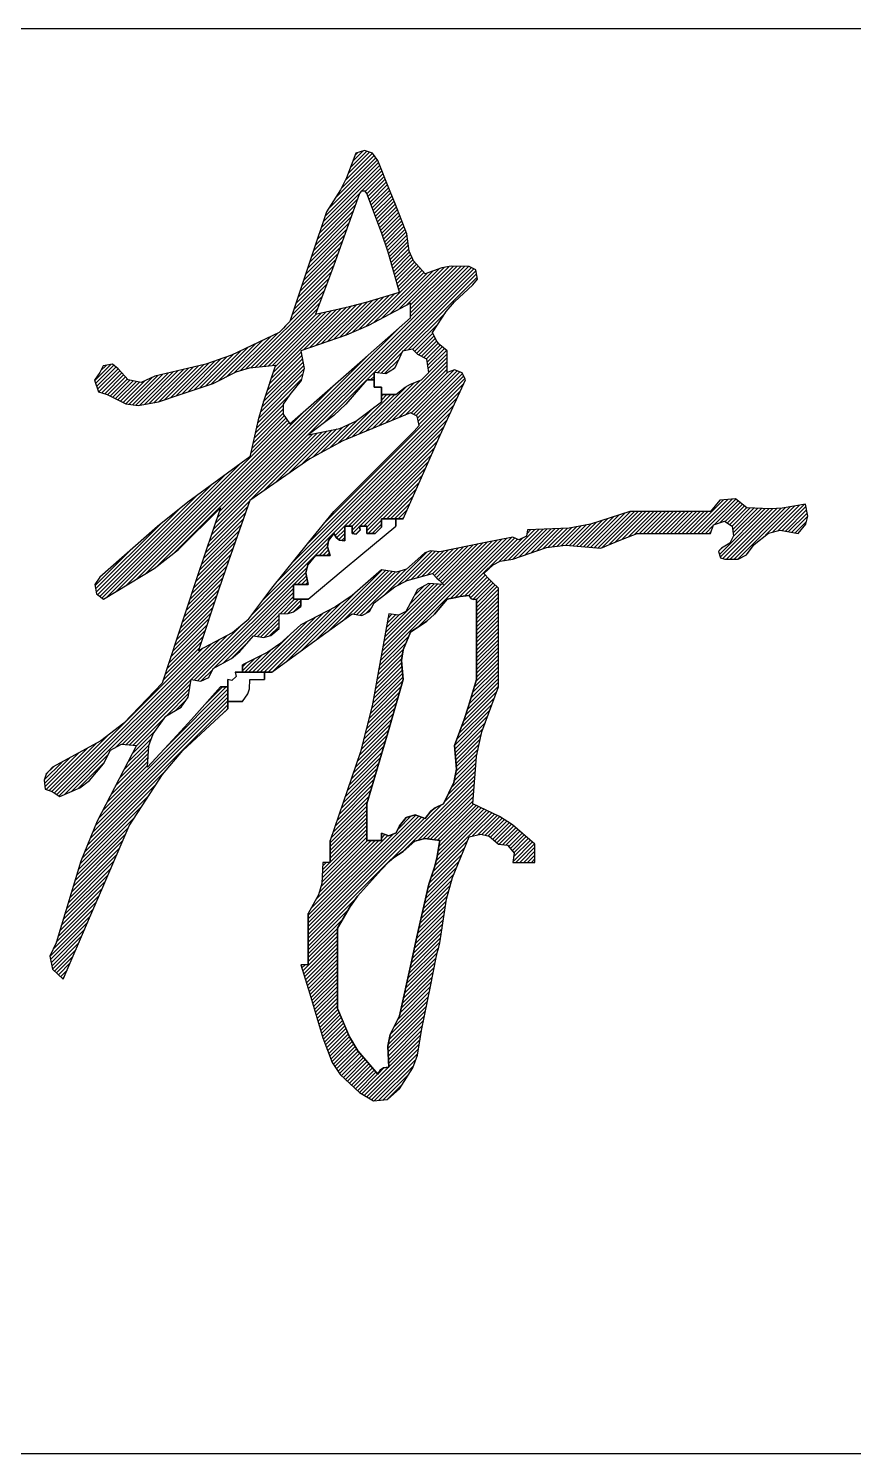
# Model space of a CAD drawing. Header units: millimetres. Extents: x 865490 to 879904, y 39442 to 44891.
# Drawn here: x 867108.28 to 867112.04, y 39475.13 to 39481.63 of the extents above; entities that cross this region are included whole.
import ezdxf

# ---------------------------------------------------------------- set-up
doc = ezdxf.new("R2010")
doc.units = ezdxf.units.MM
doc.header["$LTSCALE"] = 1000
doc.header["$MEASUREMENT"] = 0

# ---------------------------------------------------------------- blocks, each defined once
blk = doc.blocks.new('ZYC')
h = blk.add_hatch()
h.set_pattern_fill('ANSI31', color=256, scale=0.01, style=0)
h.paths.add_polyline_path([(0.871345, 0.42887), (0.877014, 0.441542), (0.888561, 0.466786), (0.887043, 0.470041), (0.883569, 0.471431), (0.880225, 0.47012), (0.880225, 0.474121), (0.880225, 0.476122), (0.880225, 0.480123), (0.876842, 0.482728), (0.875355, 0.484586), (0.873557, 0.488458), (0.879788, 0.497952), (0.883563, 0.502415), (0.891895, 0.510131), (0.894109, 0.512712), (0.893264, 0.516935), (0.890228, 0.518466), (0.882117, 0.518604), (0.877851, 0.517893), (0.870223, 0.515132), (0.864821, 0.52111), (0.862839, 0.525469), (0.861887, 0.53347), (0.856662, 0.54685), (0.853994, 0.553519), (0.848551, 0.566812), (0.84612, 0.570258), (0.84256, 0.571445), (0.838548, 0.570146), (0.834376, 0.55897), (0.831649, 0.553515), (0.825211, 0.543472), (0.818543, 0.523467), (0.815209, 0.513465), (0.80854, 0.49346), (0.80654, 0.491459), (0.80554, 0.490459), (0.803539, 0.488458), (0.781826, 0.478132), (0.770242, 0.474043), (0.746858, 0.468453), (0.740671, 0.46563), (0.734812, 0.466802), (0.730187, 0.471787), (0.727621, 0.474019), (0.723362, 0.473167), (0.721851, 0.47012), (0.719419, 0.466675), (0.721173, 0.461415), (0.725186, 0.460118), (0.733628, 0.455915), (0.739244, 0.455113), (0.748525, 0.456784), (0.758528, 0.460118), (0.763529, 0.461785), (0.773531, 0.465119), (0.784076, 0.470453), (0.790119, 0.47223), (0.801872, 0.473455), (0.796442, 0.457016), (0.794098, 0.448645), (0.790202, 0.431777), (0.761914, 0.411004), (0.748191, 0.399958), (0.721851, 0.376763), (0.719546, 0.373426), (0.720255, 0.369169), (0.723519, 0.366761), (0.746674, 0.380799), (0.757642, 0.389367), (0.776866, 0.408438), (0.766118, 0.376456), (0.760783, 0.360452), (0.750192, 0.328417), (0.732723, 0.310244), (0.722265, 0.302226), (0.700179, 0.290074), (0.697284, 0.287008), (0.696369, 0.284262), (0.696845, 0.280072), (0.699684, 0.279157), (0.701079, 0.278459), (0.703513, 0.276738), (0.712713, 0.280665), (0.717172, 0.28401), (0.723519, 0.291741), (0.726659, 0.297847), (0.73168, 0.300636), (0.738522, 0.300077), (0.720634, 0.265553), (0.713177, 0.247249), (0.701846, 0.210054), (0.699024, 0.203867), (0.700195, 0.198008), (0.705181, 0.193383), (0.717185, 0.221389), (0.723187, 0.235393), (0.735188, 0.263401), (0.750469, 0.286767), (0.759738, 0.297752), (0.7802, 0.316748), (0.7802, 0.32675), (0.776866, 0.32675), (0.763667, 0.311956), (0.756997, 0.304619), (0.743524, 0.290074), (0.744225, 0.299963), (0.746137, 0.305318), (0.751859, 0.313414), (0.758927, 0.317452), (0.762153, 0.322062), (0.763529, 0.330085), (0.767936, 0.329319), (0.771499, 0.331101), (0.773531, 0.335086), (0.781822, 0.339679), (0.785726, 0.342873), (0.791869, 0.35009), (0.796661, 0.349308), (0.799884, 0.350229), (0.803539, 0.353424), (0.803539, 0.356091), (0.803539, 0.357425), (0.803539, 0.360092), (0.807755, 0.360184), (0.810113, 0.36097), (0.813542, 0.363426), (0.813542, 0.366761), (0.810207, 0.366761), (0.810207, 0.369428), (0.810207, 0.370762), (0.810207, 0.373429), (0.812875, 0.373429), (0.814208, 0.373429), (0.816876, 0.373429), (0.815817, 0.378825), (0.816736, 0.382503), (0.82021, 0.386766), (0.822877, 0.386766), (0.824211, 0.386766), (0.826878, 0.386766), (0.825691, 0.390644), (0.826165, 0.393484), (0.828545, 0.396768), (0.829759, 0.394693), (0.831164, 0.393756), (0.833547, 0.393434), (0.833547, 0.396101), (0.833547, 0.397435), (0.833547, 0.400102), (0.836881, 0.400102), (0.836881, 0.396768), (0.838724, 0.396367), (0.840617, 0.39826), (0.840215, 0.400102), (0.843549, 0.400102), (0.843549, 0.396768), (0.847321, 0.396775), (0.850211, 0.399664), (0.850218, 0.403437), (0.856886, 0.403437), (0.86022, 0.403437)])
h.paths.add_polyline_path([(0.81766, 0.430826), (0.832668, 0.439013), (0.863554, 0.451782), (0.86659, 0.450251), (0.867435, 0.446028), (0.865221, 0.443447), (0.850551, 0.428776), (0.843216, 0.421441), (0.828545, 0.406771), (0.817133, 0.39283), (0.811464, 0.385827), (0.800205, 0.371762), (0.78972, 0.357746), (0.782385, 0.351511), (0.766863, 0.343421), (0.775929, 0.370852), (0.780598, 0.384525), (0.790202, 0.411772)], flags=16)
h.paths.add_polyline_path([(0.80854, 0.446781), (0.805425, 0.451112), (0.805425, 0.455787), (0.80854, 0.460118), (0.813699, 0.466554), (0.815065, 0.472016), (0.813542, 0.480123), (0.834155, 0.487227), (0.844276, 0.491612), (0.863554, 0.501795), (0.863554, 0.499128), (0.863554, 0.497794), (0.863554, 0.495127), (0.841589, 0.475743), (0.830586, 0.466074)], flags=16)
h.paths.add_polyline_path([(0.816876, 0.44178), (0.828552, 0.450587), (0.834008, 0.455702), (0.843549, 0.466786), (0.846883, 0.466786), (0.846883, 0.47012), (0.852237, 0.469623), (0.856263, 0.471924), (0.858553, 0.476789), (0.859871, 0.479923), (0.864466, 0.480842), (0.866889, 0.478456), (0.871025, 0.476192), (0.871893, 0.470117), (0.868556, 0.466786), (0.863539, 0.464853), (0.861098, 0.463458), (0.856886, 0.460118), (0.850218, 0.460118), (0.850218, 0.456784), (0.838559, 0.447954), (0.831216, 0.444649)], flags=16)
h.paths.add_polyline_path([(0.82021, 0.496794), (0.828392, 0.518733), (0.832394, 0.529737), (0.840215, 0.551808), (0.840995, 0.55289), (0.84277, 0.55289), (0.843549, 0.551808), (0.850321, 0.534079), (0.853333, 0.525043), (0.858553, 0.506796), (0.843346, 0.502328), (0.835663, 0.500323)], flags=16)
h.paths.add_polyline_path([(0.862059, 0.375253), (0.873557, 0.37843), (0.875557, 0.37643), (0.876558, 0.375429), (0.878558, 0.373429), (0.871716, 0.373988), (0.866694, 0.371199), (0.863554, 0.365093), (0.861382, 0.361183), (0.857984, 0.359484), (0.853552, 0.360092), (0.846069, 0.318055), (0.840672, 0.297141), (0.826878, 0.256732), (0.826878, 0.250064), (0.826878, 0.24673), (0.825545, 0.24673), (0.824878, 0.24673), (0.823544, 0.24673), (0.823031, 0.237034), (0.821563, 0.231894), (0.816876, 0.223391), (0.816876, 0.213388), (0.816876, 0.200051), (0.815542, 0.200051), (0.814875, 0.200051), (0.813542, 0.200051), (0.817543, 0.186714), (0.819543, 0.180046), (0.823544, 0.166709), (0.827791, 0.155463), (0.831467, 0.149949), (0.840215, 0.141703), (0.84657, 0.13798), (0.852974, 0.138562), (0.858553, 0.14337), (0.864559, 0.153054), (0.866713, 0.158799), (0.868556, 0.170044), (0.871223, 0.18338), (0.872557, 0.190049), (0.875224, 0.203385), (0.875891, 0.206053), (0.876224, 0.207386), (0.876891, 0.210054), (0.879889, 0.229889), (0.882632, 0.239833), (0.890228, 0.258399), (0.89558, 0.259661), (0.899436, 0.258697), (0.903565, 0.255065), (0.907812, 0.254625), (0.910735, 0.25097), (0.910233, 0.24673), (0.914234, 0.24673), (0.916235, 0.24673), (0.920236, 0.24673), (0.920236, 0.250064), (0.920236, 0.251731), (0.920236, 0.255065), (0.90998, 0.263848), (0.904109, 0.267647), (0.891895, 0.273403), (0.893648, 0.295176), (0.896067, 0.306234), (0.903565, 0.32675), (0.903565, 0.344755), (0.903565, 0.353757), (0.903565, 0.371762), (0.900897, 0.374429), (0.899564, 0.375763), (0.896896, 0.37843), (0.901245, 0.382512), (0.904358, 0.384068), (0.910233, 0.385099), (0.925477, 0.390367), (0.934172, 0.391453), (0.950243, 0.3901), (0.956912, 0.392767), (0.960246, 0.394101), (0.966914, 0.396768), (0.980251, 0.396768), (0.986919, 0.396768), (1.000256, 0.396768), (1.001698, 0.400731), (1.006727, 0.402408), (1.010259, 0.400102), (1.010867, 0.395671), (1.009168, 0.392272), (1.005257, 0.3901), (1.003934, 0.388458), (1.004881, 0.385618), (1.006924, 0.385099), (1.012888, 0.385026), (1.016741, 0.386953), (1.020261, 0.391767), (1.026697, 0.396926), (1.03216, 0.398291), (1.040266, 0.396768), (1.04374, 0.401031), (1.044659, 0.404709), (1.0436, 0.410105), (1.033059, 0.40833), (1.027608, 0.407989), (1.016927, 0.408438), (1.011661, 0.412583), (1.004597, 0.411877), (1.000256, 0.406771), (0.985586, 0.406771), (0.97825, 0.406771), (0.96358, 0.406771), (0.945524, 0.400963), (0.935851, 0.399236), (0.916901, 0.398435), (0.916329, 0.395509), (0.912918, 0.393803), (0.910233, 0.395101), (0.896896, 0.392434), (0.890228, 0.3911), (0.876891, 0.388433), (0.872698, 0.388881), (0.869975, 0.387973), (0.866889, 0.385099), (0.861654, 0.380508), (0.857114, 0.379147), (0.850218, 0.380097), (0.836856, 0.368404), (0.829308, 0.363258), (0.813542, 0.355091), (0.803942, 0.346403), (0.798418, 0.342605), (0.786868, 0.336753), (0.786868, 0.333419), (0.796871, 0.333419), (0.800205, 0.333419), (0.814842, 0.344134), (0.822177, 0.349469), (0.836881, 0.360092), (0.841288, 0.359327), (0.844851, 0.361109), (0.846883, 0.365093), (0.856324, 0.372385)])
h.paths.add_polyline_path([(0.870971, 0.356805), (0.874427, 0.359915), (0.880225, 0.366761), (0.884191, 0.367611), (0.8862, 0.367945), (0.890228, 0.368428), (0.890952, 0.367124), (0.892085, 0.366558), (0.893562, 0.366761), (0.893562, 0.35209), (0.893562, 0.344755), (0.893562, 0.330085), (0.889936, 0.317963), (0.887932, 0.31195), (0.88356, 0.300077), (0.884483, 0.289261), (0.883338, 0.28315), (0.878558, 0.273403), (0.874686, 0.271605), (0.872827, 0.270118), (0.870223, 0.266735), (0.865641, 0.268341), (0.861595, 0.267185), (0.858553, 0.263401), (0.857036, 0.260146), (0.853561, 0.258756), (0.850218, 0.260067), (0.850218, 0.256732), (0.843549, 0.256732), (0.843549, 0.273403), (0.850246, 0.296067), (0.85358, 0.307404), (0.86022, 0.330085), (0.859447, 0.338821), (0.860191, 0.343656), (0.863554, 0.351757)], flags=16)
h.paths.add_polyline_path([(0.869994, 0.257683), (0.876891, 0.256732), (0.875505, 0.248601), (0.874493, 0.244554), (0.87189, 0.236727), (0.866414, 0.212753), (0.863747, 0.200749), (0.858553, 0.176712), (0.854239, 0.168195), (0.853106, 0.16291), (0.853552, 0.153373), (0.851169, 0.153051), (0.849764, 0.152114), (0.848551, 0.150038), (0.839476, 0.160787), (0.835638, 0.167068), (0.830213, 0.180046), (0.830213, 0.216722), (0.835992, 0.226633), (0.839383, 0.23138), (0.850218, 0.243396), (0.853788, 0.247187), (0.855847, 0.248903), (0.86022, 0.251731), (0.865455, 0.256321)], flags=16)
for p, q in [((0.838548, 0.570146), (0.834376, 0.55897)), ((0.84256, 0.571445), (0.838548, 0.570146)), ((0.84612, 0.570258), (0.84256, 0.571445)), ((0.848551, 0.566812), (0.84612, 0.570258)), ((0.853994, 0.553519), (0.848551, 0.566812)), ((0.831649, 0.553515), (0.825211, 0.543472)), ((0.834376, 0.55897), (0.831649, 0.553515)), ((0.840995, 0.55289), (0.840215, 0.551808)), ((0.84277, 0.55289), (0.840995, 0.55289)), ((0.843549, 0.551808), (0.84277, 0.55289)), ((0.856662, 0.54685), (0.853994, 0.553519)), ((0.840215, 0.551808), (0.832394, 0.529737)), ((0.850321, 0.534079), (0.843549, 0.551808)), ((0.861887, 0.53347), (0.856662, 0.54685)), ((0.825211, 0.543472), (0.818543, 0.523467)), ((0.853333, 0.525043), (0.850321, 0.534079)), ((0.862839, 0.525469), (0.861887, 0.53347)), ((0.832394, 0.529737), (0.828392, 0.518733)), ((0.818543, 0.523467), (0.815209, 0.513465)), ((0.858553, 0.506796), (0.853333, 0.525043)), ((0.864821, 0.52111), (0.862839, 0.525469)), ((0.870223, 0.515132), (0.864821, 0.52111)), ((0.828392, 0.518733), (0.82021, 0.496794)), ((0.877851, 0.517893), (0.870223, 0.515132)), ((0.882117, 0.518604), (0.877851, 0.517893)), ((0.890228, 0.518466), (0.882117, 0.518604)), ((0.893264, 0.516935), (0.890228, 0.518466)), ((0.894109, 0.512712), (0.893264, 0.516935)), ((0.815209, 0.513465), (0.80854, 0.49346)), ((0.883563, 0.502415), (0.891895, 0.510131)), ((0.891895, 0.510131), (0.894109, 0.512712)), ((0.835663, 0.500323), (0.843346, 0.502328)), ((0.843346, 0.502328), (0.858553, 0.506796)), ((0.863554, 0.501795), (0.844276, 0.491612)), ((0.863554, 0.499128), (0.863554, 0.501795)), ((0.879788, 0.497952), (0.883563, 0.502415)), ((0.82021, 0.496794), (0.835663, 0.500323)), ((0.841589, 0.475743), (0.863554, 0.495127)), ((0.863554, 0.497794), (0.863554, 0.499128)), ((0.863554, 0.495127), (0.863554, 0.497794)), ((0.873557, 0.488458), (0.879788, 0.497952)), ((0.803539, 0.488458), (0.781826, 0.478132)), ((0.80554, 0.490459), (0.803539, 0.488458)), ((0.80654, 0.491459), (0.80554, 0.490459)), ((0.80854, 0.49346), (0.80654, 0.491459)), ((0.844276, 0.491612), (0.834155, 0.487227)), ((0.875355, 0.484586), (0.873557, 0.488458)), ((0.834155, 0.487227), (0.813542, 0.480123)), ((0.876842, 0.482728), (0.875355, 0.484586)), ((0.880225, 0.480123), (0.876842, 0.482728)), ((0.781826, 0.478132), (0.770242, 0.474043)), ((0.813542, 0.480123), (0.815065, 0.472016)), ((0.830586, 0.466074), (0.841589, 0.475743)), ((0.858553, 0.476789), (0.856263, 0.471924)), ((0.859871, 0.479923), (0.858553, 0.476789)), ((0.864466, 0.480842), (0.859871, 0.479923)), ((0.866889, 0.478456), (0.864466, 0.480842)), ((0.871025, 0.476192), (0.866889, 0.478456)), ((0.871893, 0.470117), (0.871025, 0.476192)), ((0.880225, 0.476122), (0.880225, 0.480123)), ((0.880225, 0.474121), (0.880225, 0.476122)), ((0.721851, 0.47012), (0.719419, 0.466675)), ((0.723362, 0.473167), (0.721851, 0.47012)), ((0.727621, 0.474019), (0.723362, 0.473167)), ((0.730187, 0.471787), (0.727621, 0.474019)), ((0.734812, 0.466802), (0.730187, 0.471787)), ((0.746858, 0.468453), (0.740671, 0.46563)), ((0.770242, 0.474043), (0.746858, 0.468453)), ((0.773531, 0.465119), (0.784076, 0.470453)), ((0.784076, 0.470453), (0.790119, 0.47223)), ((0.790119, 0.47223), (0.801872, 0.473455)), ((0.801872, 0.473455), (0.796442, 0.457016)), ((0.815065, 0.472016), (0.813699, 0.466554)), ((0.852237, 0.469623), (0.846883, 0.47012)), ((0.846883, 0.47012), (0.846883, 0.463452)), ((0.846883, 0.463452), (0.846883, 0.47012)), ((0.846883, 0.47012), (0.846883, 0.463452)), ((0.856263, 0.471924), (0.852237, 0.469623)), ((0.868556, 0.466786), (0.871893, 0.470117)), ((0.880225, 0.47012), (0.880225, 0.474121)), ((0.883569, 0.471431), (0.880225, 0.47012)), ((0.887043, 0.470041), (0.883569, 0.471431)), ((0.888561, 0.466786), (0.887043, 0.470041)), ((0.719419, 0.466675), (0.721173, 0.461415)), ((0.740671, 0.46563), (0.734812, 0.466802)), ((0.758528, 0.460118), (0.763529, 0.461785)), ((0.763529, 0.461785), (0.773531, 0.465119)), ((0.813699, 0.466554), (0.80854, 0.460118)), ((0.80854, 0.446781), (0.830586, 0.466074)), ((0.843549, 0.466786), (0.834008, 0.455702)), ((0.846883, 0.466786), (0.843549, 0.466786)), ((0.843549, 0.466786), (0.846883, 0.466786)), ((0.846883, 0.466786), (0.843549, 0.466786)), ((0.846883, 0.463452), (0.846883, 0.466786)), ((0.846883, 0.466786), (0.846883, 0.463452)), ((0.846883, 0.463452), (0.846883, 0.466786)), ((0.848217, 0.463452), (0.846883, 0.463452)), ((0.846883, 0.463452), (0.848217, 0.463452)), ((0.848884, 0.463452), (0.848217, 0.463452)), ((0.848217, 0.463452), (0.848884, 0.463452)), ((0.850218, 0.463452), (0.848884, 0.463452)), ((0.848884, 0.463452), (0.850218, 0.463452)), ((0.850218, 0.456784), (0.850218, 0.463452)), ((0.850218, 0.463452), (0.850218, 0.456784)), ((0.850218, 0.456784), (0.850218, 0.463452)), ((0.850218, 0.463452), (0.850218, 0.460118)), ((0.850218, 0.460118), (0.850218, 0.463452)), ((0.850218, 0.463452), (0.850218, 0.460118)), ((0.856886, 0.460118), (0.861098, 0.463458)), ((0.861098, 0.463458), (0.863539, 0.464853)), ((0.863539, 0.464853), (0.868556, 0.466786)), ((0.877014, 0.441542), (0.888561, 0.466786)), ((0.721173, 0.461415), (0.725186, 0.460118)), ((0.725186, 0.460118), (0.733628, 0.455915)), ((0.733628, 0.455915), (0.739244, 0.455113)), ((0.739244, 0.455113), (0.748525, 0.456784)), ((0.748525, 0.456784), (0.758528, 0.460118)), ((0.796442, 0.457016), (0.794098, 0.448645)), ((0.80854, 0.460118), (0.805425, 0.455787)), ((0.805425, 0.455787), (0.805425, 0.451112)), ((0.834008, 0.455702), (0.828552, 0.450587)), ((0.838559, 0.447954), (0.850218, 0.456784)), ((0.850218, 0.460118), (0.856886, 0.460118)), ((0.856886, 0.460118), (0.850218, 0.460118)), ((0.850218, 0.460118), (0.856886, 0.460118)), ((0.794098, 0.448645), (0.790202, 0.431777)), ((0.805425, 0.451112), (0.80854, 0.446781)), ((0.828552, 0.450587), (0.816876, 0.44178)), ((0.863554, 0.451782), (0.832668, 0.439013)), ((0.86659, 0.450251), (0.863554, 0.451782)), ((0.867435, 0.446028), (0.86659, 0.450251)), ((0.816876, 0.44178), (0.831216, 0.444649)), ((0.831216, 0.444649), (0.838559, 0.447954)), ((0.850551, 0.428776), (0.865221, 0.443447)), ((0.865221, 0.443447), (0.867435, 0.446028)), ((0.832668, 0.439013), (0.81766, 0.430826)), ((0.871345, 0.42887), (0.877014, 0.441542)), ((0.790202, 0.431777), (0.761914, 0.411004)), ((0.81766, 0.430826), (0.790202, 0.411772)), ((0.843216, 0.421441), (0.850551, 0.428776)), ((0.86022, 0.403437), (0.871345, 0.42887)), ((0.828545, 0.406771), (0.843216, 0.421441)), ((0.761914, 0.411004), (0.748191, 0.399958)), ((0.790202, 0.411772), (0.780598, 0.384525)), ((1.004597, 0.411877), (1.000256, 0.406771)), ((1.011661, 0.412583), (1.004597, 0.411877)), ((1.016927, 0.408438), (1.011661, 0.412583)), ((1.0436, 0.410105), (1.033059, 0.40833)), ((1.044659, 0.404709), (1.0436, 0.410105)), ((0.757642, 0.389367), (0.776866, 0.408438)), ((0.776866, 0.408438), (0.766118, 0.376456)), ((0.817133, 0.39283), (0.828545, 0.406771)), ((0.850211, 0.399664), (0.850218, 0.403437)), ((0.850218, 0.403437), (0.850211, 0.399664)), ((0.850218, 0.403437), (0.86022, 0.403437)), ((0.86022, 0.403437), (0.850218, 0.403437)), ((0.850218, 0.403437), (0.86022, 0.403437)), ((0.856886, 0.403437), (0.850218, 0.403437)), ((0.850218, 0.403437), (0.856886, 0.403437)), ((0.856886, 0.403437), (0.850218, 0.403437)), ((0.856886, 0.400102), (0.856886, 0.403437)), ((0.856886, 0.403437), (0.856886, 0.400102)), ((0.856886, 0.400102), (0.856886, 0.403437)), ((0.96358, 0.406771), (0.945524, 0.400963)), ((0.97825, 0.406771), (0.96358, 0.406771)), ((0.985586, 0.406771), (0.97825, 0.406771)), ((1.000256, 0.406771), (0.985586, 0.406771)), ((1.027608, 0.407989), (1.016927, 0.408438)), ((1.033059, 0.40833), (1.027608, 0.407989)), ((1.04374, 0.401031), (1.044659, 0.404709)), ((0.748191, 0.399958), (0.721851, 0.376763)), ((0.826165, 0.393484), (0.828545, 0.396768)), ((0.828545, 0.396768), (0.826165, 0.393484)), ((0.828545, 0.396768), (0.829759, 0.394693)), ((0.829759, 0.394693), (0.828545, 0.396768)), ((0.833547, 0.397435), (0.833547, 0.400102)), ((0.833547, 0.400102), (0.836881, 0.400102)), ((0.836881, 0.400102), (0.833547, 0.400102)), ((0.833547, 0.400102), (0.836881, 0.400102)), ((0.836881, 0.400102), (0.833547, 0.400102)), ((0.833547, 0.400102), (0.836881, 0.400102)), ((0.836881, 0.400102), (0.833547, 0.400102)), ((0.833547, 0.400102), (0.833547, 0.397435)), ((0.833547, 0.396101), (0.833547, 0.397435)), ((0.833547, 0.397435), (0.833547, 0.396101)), ((0.836881, 0.396768), (0.836881, 0.400102)), ((0.836881, 0.400102), (0.836881, 0.396768)), ((0.836881, 0.396768), (0.836881, 0.400102)), ((0.838724, 0.396367), (0.836881, 0.396768)), ((0.836881, 0.396768), (0.838724, 0.396367)), ((0.840617, 0.39826), (0.838724, 0.396367)), ((0.838724, 0.396367), (0.840617, 0.39826)), ((0.843549, 0.400102), (0.840215, 0.400102)), ((0.840215, 0.400102), (0.843549, 0.400102)), ((0.843549, 0.400102), (0.840215, 0.400102)), ((0.840215, 0.400102), (0.840617, 0.39826)), ((0.840617, 0.39826), (0.840215, 0.400102)), ((0.840215, 0.400102), (0.843549, 0.400102)), ((0.843549, 0.400102), (0.840215, 0.400102)), ((0.840215, 0.400102), (0.843549, 0.400102)), ((0.840833, 0.386824), (0.856886, 0.400102)), ((0.843549, 0.396768), (0.843549, 0.400102)), ((0.843549, 0.400102), (0.843549, 0.396768)), ((0.843549, 0.396768), (0.843549, 0.400102)), ((0.843549, 0.396768), (0.847321, 0.396775)), ((0.847321, 0.396775), (0.843549, 0.396768)), ((0.847321, 0.396775), (0.850211, 0.399664)), ((0.850211, 0.399664), (0.847321, 0.396775)), ((0.916901, 0.398435), (0.916329, 0.395509)), ((0.935851, 0.399236), (0.916901, 0.398435)), ((0.945524, 0.400963), (0.935851, 0.399236)), ((0.960246, 0.394101), (0.966914, 0.396768)), ((0.966914, 0.396768), (0.980251, 0.396768)), ((0.980251, 0.396768), (0.986919, 0.396768)), ((0.986919, 0.396768), (1.000256, 0.396768)), ((1.000256, 0.396768), (1.001698, 0.400731)), ((1.001698, 0.400731), (1.006727, 0.402408)), ((1.006727, 0.402408), (1.010259, 0.400102)), ((1.010259, 0.400102), (1.010867, 0.395671)), ((1.020261, 0.391767), (1.026697, 0.396926)), ((1.026697, 0.396926), (1.03216, 0.398291)), ((1.03216, 0.398291), (1.040266, 0.396768)), ((1.040266, 0.396768), (1.04374, 0.401031)), ((0.811464, 0.385827), (0.817133, 0.39283)), ((0.825691, 0.390644), (0.826165, 0.393484)), ((0.826165, 0.393484), (0.825691, 0.390644)), ((0.826878, 0.386766), (0.825691, 0.390644)), ((0.825691, 0.390644), (0.826878, 0.386766)), ((0.829759, 0.394693), (0.831164, 0.393756)), ((0.831164, 0.393756), (0.829759, 0.394693)), ((0.831164, 0.393756), (0.833547, 0.393434)), ((0.833547, 0.393434), (0.831164, 0.393756)), ((0.833547, 0.393434), (0.833547, 0.396101)), ((0.833547, 0.396101), (0.833547, 0.393434)), ((0.890228, 0.3911), (0.876891, 0.388433)), ((0.896896, 0.392434), (0.890228, 0.3911)), ((0.910233, 0.395101), (0.896896, 0.392434)), ((0.912918, 0.393803), (0.910233, 0.395101)), ((0.910233, 0.385099), (0.925477, 0.390367)), ((0.916329, 0.395509), (0.912918, 0.393803)), ((0.925477, 0.390367), (0.934172, 0.391453)), ((0.934172, 0.391453), (0.950243, 0.3901)), ((0.950243, 0.3901), (0.956912, 0.392767)), ((0.956912, 0.392767), (0.960246, 0.394101)), ((1.005257, 0.3901), (1.003934, 0.388458)), ((1.009168, 0.392272), (1.005257, 0.3901)), ((1.010867, 0.395671), (1.009168, 0.392272)), ((1.016741, 0.386953), (1.020261, 0.391767)), ((0.746674, 0.380799), (0.757642, 0.389367)), ((0.780598, 0.384525), (0.775929, 0.370852)), ((0.800205, 0.371762), (0.811464, 0.385827)), ((0.816736, 0.382503), (0.82021, 0.386766)), ((0.82021, 0.386766), (0.816736, 0.382503)), ((0.82021, 0.386766), (0.822877, 0.386766)), ((0.822877, 0.386766), (0.82021, 0.386766)), ((0.822877, 0.386766), (0.824211, 0.386766)), ((0.824211, 0.386766), (0.822877, 0.386766)), ((0.824211, 0.386766), (0.826878, 0.386766)), ((0.826878, 0.386766), (0.824211, 0.386766)), ((0.832831, 0.380156), (0.840833, 0.386824)), ((0.866889, 0.385099), (0.861654, 0.380508)), ((0.869975, 0.387973), (0.866889, 0.385099)), ((0.872698, 0.388881), (0.869975, 0.387973)), ((0.876891, 0.388433), (0.872698, 0.388881)), ((0.901245, 0.382512), (0.904358, 0.384068)), ((0.904358, 0.384068), (0.910233, 0.385099)), ((1.003934, 0.388458), (1.004881, 0.385618)), ((1.004881, 0.385618), (1.006924, 0.385099)), ((1.006924, 0.385099), (1.012888, 0.385026)), ((1.012888, 0.385026), (1.016741, 0.386953)), ((0.723519, 0.366761), (0.746674, 0.380799)), ((0.815817, 0.378825), (0.816736, 0.382503)), ((0.816736, 0.382503), (0.815817, 0.378825)), ((0.816876, 0.373429), (0.815817, 0.378825)), ((0.815817, 0.378825), (0.816876, 0.373429)), ((0.816876, 0.366761), (0.832831, 0.380156)), ((0.850218, 0.380097), (0.836856, 0.368404)), ((0.857114, 0.379147), (0.850218, 0.380097)), ((0.861654, 0.380508), (0.857114, 0.379147)), ((0.862059, 0.375253), (0.873557, 0.37843)), ((0.873557, 0.37843), (0.875557, 0.37643)), ((0.896896, 0.37843), (0.901245, 0.382512)), ((0.899564, 0.375763), (0.896896, 0.37843)), ((0.721851, 0.376763), (0.719546, 0.373426)), ((0.719546, 0.373426), (0.720255, 0.369169)), ((0.766118, 0.376456), (0.760783, 0.360452)), ((0.775929, 0.370852), (0.766863, 0.343421)), ((0.78972, 0.357746), (0.800205, 0.371762)), ((0.810207, 0.370762), (0.810207, 0.373429)), ((0.810207, 0.373429), (0.812875, 0.373429)), ((0.812875, 0.373429), (0.810207, 0.373429)), ((0.810207, 0.373429), (0.810207, 0.370762)), ((0.810207, 0.369428), (0.810207, 0.370762)), ((0.810207, 0.370762), (0.810207, 0.369428)), ((0.812875, 0.373429), (0.814208, 0.373429)), ((0.814208, 0.373429), (0.812875, 0.373429)), ((0.814208, 0.373429), (0.816876, 0.373429)), ((0.816876, 0.373429), (0.814208, 0.373429)), ((0.846883, 0.365093), (0.856324, 0.372385)), ((0.856324, 0.372385), (0.862059, 0.375253)), ((0.866694, 0.371199), (0.863554, 0.365093)), ((0.871716, 0.373988), (0.866694, 0.371199)), ((0.878558, 0.373429), (0.871716, 0.373988)), ((0.875557, 0.37643), (0.876558, 0.375429)), ((0.876558, 0.375429), (0.878558, 0.373429)), ((0.900897, 0.374429), (0.899564, 0.375763)), ((0.903565, 0.371762), (0.900897, 0.374429)), ((0.903565, 0.353757), (0.903565, 0.371762)), ((0.720255, 0.369169), (0.723519, 0.366761)), ((0.810207, 0.366761), (0.810207, 0.369428)), ((0.810207, 0.369428), (0.810207, 0.366761)), ((0.813542, 0.366761), (0.810207, 0.366761)), ((0.810207, 0.366761), (0.813542, 0.366761)), ((0.813542, 0.366761), (0.810207, 0.366761)), ((0.810207, 0.366761), (0.816876, 0.366761)), ((0.816876, 0.366761), (0.810207, 0.366761)), ((0.810207, 0.366761), (0.816876, 0.366761)), ((0.813542, 0.363426), (0.813542, 0.366761)), ((0.813542, 0.366761), (0.813542, 0.363426)), ((0.813542, 0.363426), (0.813542, 0.366761)), ((0.836856, 0.368404), (0.829308, 0.363258)), ((0.844851, 0.361109), (0.846883, 0.365093)), ((0.863554, 0.365093), (0.861382, 0.361183)), ((0.874427, 0.359915), (0.880225, 0.366761)), ((0.880225, 0.366761), (0.874427, 0.359915)), ((0.880225, 0.366761), (0.884191, 0.367611)), ((0.884191, 0.367611), (0.880225, 0.366761)), ((0.884191, 0.367611), (0.8862, 0.367945)), ((0.8862, 0.367945), (0.884191, 0.367611)), ((0.8862, 0.367945), (0.890228, 0.368428)), ((0.890228, 0.368428), (0.8862, 0.367945)), ((0.890228, 0.368428), (0.890952, 0.367124)), ((0.890952, 0.367124), (0.890228, 0.368428)), ((0.890952, 0.367124), (0.892085, 0.366558)), ((0.892085, 0.366558), (0.890952, 0.367124)), ((0.892085, 0.366558), (0.893562, 0.366761)), ((0.893562, 0.366761), (0.892085, 0.366558)), ((0.893562, 0.366761), (0.893562, 0.35209)), ((0.893562, 0.35209), (0.893562, 0.366761)), ((0.760783, 0.360452), (0.750192, 0.328417)), ((0.782385, 0.351511), (0.78972, 0.357746)), ((0.803539, 0.360092), (0.807755, 0.360184)), ((0.803539, 0.357425), (0.803539, 0.360092)), ((0.807755, 0.360184), (0.810113, 0.36097)), ((0.810113, 0.36097), (0.813542, 0.363426)), ((0.829308, 0.363258), (0.813542, 0.355091)), ((0.822177, 0.349469), (0.836881, 0.360092)), ((0.836881, 0.360092), (0.841288, 0.359327)), ((0.841288, 0.359327), (0.844851, 0.361109)), ((0.853552, 0.360092), (0.846069, 0.318055)), ((0.857984, 0.359484), (0.853552, 0.360092)), ((0.861382, 0.361183), (0.857984, 0.359484)), ((0.870971, 0.356805), (0.874427, 0.359915)), ((0.874427, 0.359915), (0.870971, 0.356805)), ((0.766863, 0.343421), (0.782385, 0.351511)), ((0.799884, 0.350229), (0.803539, 0.353424)), ((0.803539, 0.356091), (0.803539, 0.357425)), ((0.803539, 0.353424), (0.803539, 0.356091)), ((0.813542, 0.355091), (0.803942, 0.346403)), ((0.860191, 0.343656), (0.863554, 0.351757)), ((0.863554, 0.351757), (0.860191, 0.343656)), ((0.863554, 0.351757), (0.870971, 0.356805)), ((0.870971, 0.356805), (0.863554, 0.351757)), ((0.893562, 0.35209), (0.893562, 0.344755)), ((0.893562, 0.344755), (0.893562, 0.35209)), ((0.903565, 0.344755), (0.903565, 0.353757)), ((0.785726, 0.342873), (0.791869, 0.35009)), ((0.791869, 0.35009), (0.796661, 0.349308)), ((0.796661, 0.349308), (0.799884, 0.350229)), ((0.803942, 0.346403), (0.798418, 0.342605)), ((0.814842, 0.344134), (0.822177, 0.349469)), ((0.893562, 0.344755), (0.893562, 0.330085)), ((0.893562, 0.330085), (0.893562, 0.344755)), ((0.903565, 0.32675), (0.903565, 0.344755)), ((0.773531, 0.335086), (0.781822, 0.339679)), ((0.781822, 0.339679), (0.785726, 0.342873)), ((0.798418, 0.342605), (0.786868, 0.336753)), ((0.800205, 0.333419), (0.814842, 0.344134)), ((0.859447, 0.338821), (0.860191, 0.343656)), ((0.860191, 0.343656), (0.859447, 0.338821)), ((0.86022, 0.330085), (0.859447, 0.338821)), ((0.859447, 0.338821), (0.86022, 0.330085)), ((0.771499, 0.331101), (0.773531, 0.335086)), ((0.783936, 0.331576), (0.782043, 0.329683)), ((0.796871, 0.333419), (0.783534, 0.333419)), ((0.783534, 0.333419), (0.796871, 0.333419)), ((0.796871, 0.333419), (0.783534, 0.333419)), ((0.783534, 0.333419), (0.783936, 0.331576)), ((0.786868, 0.336753), (0.786868, 0.333419)), ((0.786868, 0.333419), (0.786868, 0.336753)), ((0.786868, 0.336753), (0.786868, 0.333419)), ((0.786868, 0.333419), (0.800205, 0.333419)), ((0.800205, 0.333419), (0.786868, 0.333419)), ((0.786868, 0.333419), (0.800205, 0.333419)), ((0.796871, 0.330085), (0.796871, 0.333419)), ((0.796871, 0.333419), (0.796871, 0.330085)), ((0.796871, 0.330085), (0.796871, 0.333419)), ((0.750192, 0.328417), (0.732723, 0.310244)), ((0.762153, 0.322062), (0.763529, 0.330085)), ((0.763529, 0.330085), (0.767936, 0.329319)), ((0.776866, 0.32675), (0.763667, 0.311956)), ((0.767936, 0.329319), (0.771499, 0.331101)), ((0.7802, 0.32675), (0.776866, 0.32675)), ((0.776866, 0.32675), (0.7802, 0.32675)), ((0.7802, 0.32675), (0.776866, 0.32675)), ((0.782043, 0.329683), (0.7802, 0.330085)), ((0.7802, 0.330085), (0.7802, 0.320082)), ((0.7802, 0.320082), (0.7802, 0.330085)), ((0.7802, 0.330085), (0.7802, 0.320082)), ((0.7802, 0.316748), (0.7802, 0.32675)), ((0.7802, 0.32675), (0.7802, 0.316748)), ((0.7802, 0.316748), (0.7802, 0.32675)), ((0.78929, 0.323535), (0.790068, 0.325869)), ((0.790068, 0.325869), (0.790202, 0.330085)), ((0.790202, 0.330085), (0.79287, 0.330085)), ((0.79287, 0.330085), (0.794203, 0.330085)), ((0.794203, 0.330085), (0.796871, 0.330085)), ((0.85358, 0.307404), (0.86022, 0.330085)), ((0.86022, 0.330085), (0.85358, 0.307404)), ((0.893562, 0.330085), (0.889936, 0.317963)), ((0.889936, 0.317963), (0.893562, 0.330085)), ((0.896067, 0.306234), (0.903565, 0.32675)), ((0.758927, 0.317452), (0.762153, 0.322062)), ((0.7802, 0.320082), (0.786868, 0.320082)), ((0.786868, 0.320082), (0.7802, 0.320082)), ((0.7802, 0.320082), (0.786868, 0.320082)), ((0.786868, 0.320082), (0.78929, 0.323535)), ((0.746137, 0.305318), (0.751859, 0.313414)), ((0.751859, 0.313414), (0.758927, 0.317452)), ((0.759738, 0.297752), (0.7802, 0.316748)), ((0.846069, 0.318055), (0.840672, 0.297141)), ((0.889936, 0.317963), (0.887932, 0.31195)), ((0.887932, 0.31195), (0.889936, 0.317963)), ((0.732723, 0.310244), (0.722265, 0.302226)), ((0.763667, 0.311956), (0.756997, 0.304619)), ((0.850246, 0.296067), (0.85358, 0.307404)), ((0.85358, 0.307404), (0.850246, 0.296067)), ((0.887932, 0.31195), (0.88356, 0.300077)), ((0.88356, 0.300077), (0.887932, 0.31195)), ((0.893648, 0.295176), (0.896067, 0.306234)), ((0.722265, 0.302226), (0.700179, 0.290074)), ((0.738522, 0.300077), (0.720634, 0.265553)), ((0.726659, 0.297847), (0.73168, 0.300636)), ((0.73168, 0.300636), (0.738522, 0.300077)), ((0.756997, 0.304619), (0.743524, 0.290074)), ((0.743524, 0.290074), (0.744225, 0.299963)), ((0.744225, 0.299963), (0.746137, 0.305318)), ((0.88356, 0.300077), (0.884483, 0.289261)), ((0.884483, 0.289261), (0.88356, 0.300077)), ((0.723519, 0.291741), (0.726659, 0.297847)), ((0.750469, 0.286767), (0.759738, 0.297752)), ((0.840672, 0.297141), (0.826878, 0.256732)), ((0.843549, 0.273403), (0.850246, 0.296067)), ((0.850246, 0.296067), (0.843549, 0.273403)), ((0.891895, 0.273403), (0.893648, 0.295176)), ((0.697284, 0.287008), (0.696369, 0.284262)), ((0.700179, 0.290074), (0.697284, 0.287008)), ((0.717172, 0.28401), (0.723519, 0.291741)), ((0.735188, 0.263401), (0.750469, 0.286767)), ((0.884483, 0.289261), (0.883338, 0.28315)), ((0.883338, 0.28315), (0.884483, 0.289261)), ((0.696369, 0.284262), (0.696845, 0.280072)), ((0.696845, 0.280072), (0.699684, 0.279157)), ((0.703513, 0.276738), (0.712713, 0.280665)), ((0.712713, 0.280665), (0.717172, 0.28401)), ((0.883338, 0.28315), (0.878558, 0.273403)), ((0.878558, 0.273403), (0.883338, 0.28315)), ((0.699684, 0.279157), (0.701079, 0.278459)), ((0.701079, 0.278459), (0.703513, 0.276738)), ((0.843549, 0.263401), (0.843549, 0.273403)), ((0.843549, 0.273403), (0.843549, 0.263401)), ((0.843549, 0.263401), (0.843549, 0.273403)), ((0.843549, 0.273403), (0.843549, 0.256732)), ((0.843549, 0.256732), (0.843549, 0.273403)), ((0.843549, 0.273403), (0.843549, 0.256732)), ((0.878558, 0.273403), (0.874686, 0.271605)), ((0.874686, 0.271605), (0.878558, 0.273403)), ((0.904109, 0.267647), (0.891895, 0.273403)), ((0.861595, 0.267185), (0.858553, 0.263401)), ((0.858553, 0.263401), (0.861595, 0.267185)), ((0.865641, 0.268341), (0.861595, 0.267185)), ((0.861595, 0.267185), (0.865641, 0.268341)), ((0.870223, 0.266735), (0.865641, 0.268341)), ((0.865641, 0.268341), (0.870223, 0.266735)), ((0.872827, 0.270118), (0.870223, 0.266735)), ((0.870223, 0.266735), (0.872827, 0.270118)), ((0.874686, 0.271605), (0.872827, 0.270118)), ((0.872827, 0.270118), (0.874686, 0.271605)), ((0.90998, 0.263848), (0.904109, 0.267647)), ((0.720634, 0.265553), (0.713177, 0.247249)), ((0.723187, 0.235393), (0.735188, 0.263401)), ((0.843549, 0.256732), (0.843549, 0.263401)), ((0.843549, 0.263401), (0.843549, 0.256732)), ((0.843549, 0.256732), (0.843549, 0.263401)), ((0.853561, 0.258756), (0.850218, 0.260067)), ((0.850218, 0.256732), (0.850218, 0.260067)), ((0.850218, 0.260067), (0.850218, 0.256732)), ((0.850218, 0.256732), (0.850218, 0.260067)), ((0.850218, 0.260067), (0.853561, 0.258756)), ((0.857036, 0.260146), (0.853561, 0.258756)), ((0.853561, 0.258756), (0.857036, 0.260146)), ((0.858553, 0.263401), (0.857036, 0.260146)), ((0.857036, 0.260146), (0.858553, 0.263401)), ((0.920236, 0.255065), (0.90998, 0.263848)), ((0.826878, 0.256732), (0.826878, 0.250064)), ((0.826878, 0.250064), (0.826878, 0.256732)), ((0.826878, 0.256732), (0.826878, 0.250064)), ((0.850218, 0.256732), (0.843549, 0.256732)), ((0.843549, 0.256732), (0.850218, 0.256732)), ((0.850218, 0.256732), (0.843549, 0.256732)), ((0.843549, 0.256732), (0.850218, 0.256732)), ((0.850218, 0.256732), (0.843549, 0.256732)), ((0.843549, 0.256732), (0.850218, 0.256732)), ((0.86022, 0.251731), (0.865455, 0.256321)), ((0.865455, 0.256321), (0.86022, 0.251731)), ((0.865455, 0.256321), (0.869994, 0.257683)), ((0.869994, 0.257683), (0.865455, 0.256321)), ((0.869994, 0.257683), (0.876891, 0.256732)), ((0.876891, 0.256732), (0.869994, 0.257683)), ((0.876891, 0.256732), (0.875505, 0.248601)), ((0.875505, 0.248601), (0.876891, 0.256732)), ((0.882632, 0.239833), (0.890228, 0.258399)), ((0.890228, 0.258399), (0.89558, 0.259661)), ((0.89558, 0.259661), (0.899436, 0.258697)), ((0.899436, 0.258697), (0.903565, 0.255065)), ((0.903565, 0.255065), (0.907812, 0.254625)), ((0.907812, 0.254625), (0.910735, 0.25097)), ((0.920236, 0.251731), (0.920236, 0.255065)), ((0.713177, 0.247249), (0.701846, 0.210054)), ((0.826878, 0.250064), (0.826878, 0.24673)), ((0.826878, 0.24673), (0.826878, 0.250064)), ((0.826878, 0.250064), (0.826878, 0.24673)), ((0.850218, 0.243396), (0.853788, 0.247187)), ((0.853788, 0.247187), (0.850218, 0.243396)), ((0.853788, 0.247187), (0.855847, 0.248903)), ((0.855847, 0.248903), (0.853788, 0.247187)), ((0.855847, 0.248903), (0.86022, 0.251731)), ((0.86022, 0.251731), (0.855847, 0.248903)), ((0.875505, 0.248601), (0.874493, 0.244554)), ((0.874493, 0.244554), (0.875505, 0.248601)), ((0.910735, 0.25097), (0.910233, 0.24673)), ((0.920236, 0.250064), (0.920236, 0.251731)), ((0.920236, 0.24673), (0.920236, 0.250064)), ((0.823544, 0.24673), (0.823031, 0.237034)), ((0.824878, 0.24673), (0.823544, 0.24673)), ((0.825545, 0.24673), (0.824878, 0.24673)), ((0.826878, 0.24673), (0.825545, 0.24673)), ((0.839383, 0.23138), (0.850218, 0.243396)), ((0.850218, 0.243396), (0.839383, 0.23138)), ((0.874493, 0.244554), (0.87189, 0.236727)), ((0.87189, 0.236727), (0.874493, 0.244554)), ((0.910233, 0.24673), (0.914234, 0.24673)), ((0.914234, 0.24673), (0.916235, 0.24673)), ((0.916235, 0.24673), (0.920236, 0.24673)), ((0.717185, 0.221389), (0.723187, 0.235393)), ((0.823031, 0.237034), (0.821563, 0.231894)), ((0.87189, 0.236727), (0.866414, 0.212753)), ((0.866414, 0.212753), (0.87189, 0.236727)), ((0.879889, 0.229889), (0.882632, 0.239833)), ((0.821563, 0.231894), (0.816876, 0.223391)), ((0.835992, 0.226633), (0.839383, 0.23138)), ((0.839383, 0.23138), (0.835992, 0.226633)), ((0.876891, 0.210054), (0.879889, 0.229889)), ((0.705181, 0.193383), (0.717185, 0.221389)), ((0.816876, 0.223391), (0.816876, 0.213388)), ((0.816876, 0.213388), (0.816876, 0.223391)), ((0.816876, 0.223391), (0.816876, 0.213388)), ((0.830213, 0.216722), (0.835992, 0.226633)), ((0.835992, 0.226633), (0.830213, 0.216722)), ((0.830213, 0.210054), (0.830213, 0.216722)), ((0.830213, 0.216722), (0.830213, 0.210054)), ((0.830213, 0.210054), (0.830213, 0.216722)), ((0.830213, 0.216722), (0.830213, 0.180046)), ((0.830213, 0.180046), (0.830213, 0.216722)), ((0.830213, 0.216722), (0.830213, 0.180046)), ((0.701846, 0.210054), (0.699024, 0.203867)), ((0.816876, 0.213388), (0.816876, 0.200051)), ((0.816876, 0.200051), (0.816876, 0.213388)), ((0.816876, 0.213388), (0.816876, 0.200051)), ((0.830213, 0.180046), (0.830213, 0.210054)), ((0.830213, 0.210054), (0.830213, 0.180046)), ((0.830213, 0.180046), (0.830213, 0.210054)), ((0.866414, 0.212753), (0.863747, 0.200749)), ((0.863747, 0.200749), (0.866414, 0.212753)), ((0.876224, 0.207386), (0.876891, 0.210054)), ((0.699024, 0.203867), (0.700195, 0.198008)), ((0.872557, 0.190049), (0.875224, 0.203385)), ((0.875224, 0.203385), (0.875891, 0.206053)), ((0.875891, 0.206053), (0.876224, 0.207386)), ((0.700195, 0.198008), (0.705181, 0.193383)), ((0.814875, 0.200051), (0.813542, 0.200051)), ((0.813542, 0.200051), (0.817543, 0.186714)), ((0.815542, 0.200051), (0.814875, 0.200051)), ((0.816876, 0.200051), (0.815542, 0.200051)), ((0.863747, 0.200749), (0.858553, 0.176712)), ((0.858553, 0.176712), (0.863747, 0.200749)), ((0.871223, 0.18338), (0.872557, 0.190049)), ((0.817543, 0.186714), (0.819543, 0.180046)), ((0.868556, 0.170044), (0.871223, 0.18338)), ((0.819543, 0.180046), (0.823544, 0.166709)), ((0.835638, 0.167068), (0.830213, 0.180046)), ((0.830213, 0.180046), (0.835638, 0.167068)), ((0.858553, 0.176712), (0.854239, 0.168195)), ((0.854239, 0.168195), (0.858553, 0.176712)), ((0.866713, 0.158799), (0.868556, 0.170044)), ((0.823544, 0.166709), (0.827791, 0.155463)), ((0.839476, 0.160787), (0.835638, 0.167068)), ((0.835638, 0.167068), (0.839476, 0.160787)), ((0.854239, 0.168195), (0.853106, 0.16291)), ((0.853106, 0.16291), (0.854239, 0.168195)), ((0.853106, 0.16291), (0.853552, 0.153373)), ((0.853552, 0.153373), (0.853106, 0.16291)), ((0.848551, 0.150038), (0.839476, 0.160787)), ((0.839476, 0.160787), (0.848551, 0.150038)), ((0.864559, 0.153054), (0.866713, 0.158799)), ((0.827791, 0.155463), (0.831467, 0.149949)), ((0.831467, 0.149949), (0.840215, 0.141703)), ((0.849764, 0.152114), (0.848551, 0.150038)), ((0.848551, 0.150038), (0.849764, 0.152114)), ((0.851169, 0.153051), (0.849764, 0.152114)), ((0.849764, 0.152114), (0.851169, 0.153051)), ((0.853552, 0.153373), (0.851169, 0.153051)), ((0.851169, 0.153051), (0.853552, 0.153373)), ((0.858553, 0.14337), (0.864559, 0.153054)), ((0.852974, 0.138562), (0.858553, 0.14337)), ((0.840215, 0.141703), (0.84657, 0.13798)), ((0.84657, 0.13798), (0.852974, 0.138562))]:
    blk.add_line(p, q)

msp = doc.modelspace()

# ---------------------------------------------------------------- linework, layer by layer
for p, q in [((867082.7801, 39481.6271), (867137.7801, 39481.6271)), ((867082.7801, 39475.1271), (867137.7801, 39475.1271))]:
    msp.add_line(p, q)

# ---------------------------------------------------------------- block references
at = {"xscale": 10, "yscale": 10, "zscale": 10}
msp.add_blockref('ZYC', (867101.3843, 39475.3563), dxfattribs=at)

doc.saveas('drawing.dxf')
